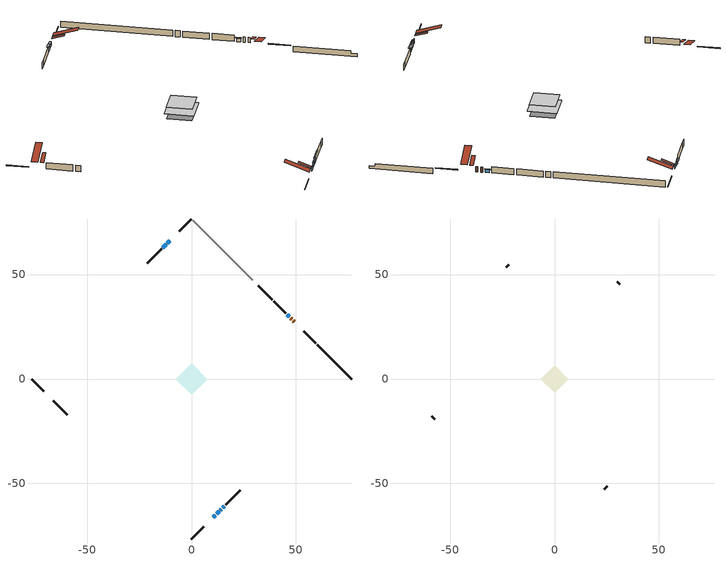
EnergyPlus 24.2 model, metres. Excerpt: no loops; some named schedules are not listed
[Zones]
conditioned space
 floor othersidecoefficients (Floor1 construction): -3.95,0 0,3.95 3.95,0 0,-3.95 z0.73
 floor adiabatic (AdiabaticFloorConstruction): -7.46,0 0,7.46 7.46,0 0,-7.46 z0.73
 floor foundation (Slab1 construction): -6.44,0 0,6.44 6.44,0 0,-6.44 z-1.45
 wall outside (RimJoist1 construction): 0,-76.59 5.81,-70.78 / -76.59,0 -70.78,-5.81 / 0,76.59 -5.81,70.78 / 59.59,16.99 53.78,22.81 z0.73:1.03
 wall outside (AdiabaticWallConstruction 1): 49.26,27.33 48.65,27.94 / 47.99,28.59 47.39,29.2 z0.73:2.76
 wall outside (AdiabaticWallConstruction): 46.73,29.85 45.73,30.86 z0.73:1.9; -10.34,66.25 -11.54,65.05 z0.73:1.95; -12.2,64.39 -13.67,62.92 z0.73:2.31; 10.34,-66.25 11.34,-65.24 z0.73:2.15; 12,-64.59 13.17,-63.42 z0.73:2.76; 13.82,-62.76 14.26,-62.33 z0.73:1.04; 14.91,-61.67 15.78,-60.81 z0.73:1.34
 wall outside (Wall2 construction): 16.43,-60.15 23.26,-53.33 / -66.25,-10.34 -59.42,-17.16 / -14.33,62.26 -21.15,55.43 / 38.77,37.82 31.94,44.65 z0.73:3.17
 wall foundation (FoundationWall1 construction): 60.25,16.34,-1.45 60.25,16.34,0.73 74.95,1.63,0.73 74.95,1.63,-0.34 76.59,0,-0.34 76.59,0,-1.45
 wall othersidecoefficients (Wall1 construction): 45.07,31.52 39.42,37.16 z0.73:3.17
 wall adiabatic (Wall4 construction): 29.3,47.29 0.66,75.93 z0.73:3.17
 window (WindowConstruction): 46.73,29.85 45.73,30.86 z0.73:1.9
 window (WindowConstruction 1): -10.34,66.25 -11.54,65.05 z0.73:1.95
 window (WindowConstruction 2): -12.2,64.39 -13.67,62.92 z0.73:2.31
 window (WindowConstruction 3): 10.34,-66.25 11.34,-65.24 z0.73:2.15
 window (WindowConstruction 4): 12,-64.59 13.17,-63.42 z0.73:2.76
 window (WindowConstruction 5): 13.83,-62.76 14.26,-62.33 z0.73:1.03
 window (WindowConstruction 6): 14.91,-61.67 15.78,-60.81 z0.73:1.34
 door (Door): 49.26,27.33 48.65,27.94 z0.73:2.76
 door (Door 1): 47.99,28.59 47.39,29.2 z0.73:2.76
 ceiling adiabatic (AdiabaticFloorConstruction): 0,-7.46 7.46,0 0,7.46 -7.46,0 z0.73
 roof outside (Roof2 construction): 9.68,-66.91,3.17 6.44,-63.66,4.7 5.58,-64.52,4.7 8.83,-67.76,3.17; -66.91,-9.68,3.17 -63.66,-6.44,4.7 -64.52,-5.58,4.7 -67.76,-8.83,3.17; -9.68,66.91,3.17 -6.44,63.66,4.7 -5.58,64.52,4.7 -8.83,67.76,3.17; 49.91,26.67,3.17 46.67,23.43,4.7 47.52,22.58,4.7 50.77,25.82,3.17
attic - vented
 floor to conditioned space (Floor2 construction Reversed): -6.63,0 0,6.63 6.63,0 0,-6.63 z3.17
 wall outside (Wall3 construction): 23.92,-52.67 25.25,-51.34 / -58.77,-17.82 -57.44,-19.15 / -21.81,54.78 -23.14,53.45 / 31.28,45.31 29.95,46.63 z0.73:3.17
 roof outside (Roof1 construction): 8.17,-68.42,3.17 1.71,-61.96,6.21 0.01,-63.66,6.21 6.47,-70.12,3.17; -68.42,-8.17,3.17 -61.96,-1.71,6.21 -63.66,-0.01,6.21 -70.12,-6.47,3.17; -8.17,68.42,3.17 -1.71,61.96,6.21 -0.01,63.66,6.21 -6.47,70.12,3.17; 51.42,25.16,3.17 44.97,18.71,6.21 46.67,17.01,6.21 53.13,23.46,3.17
shading: 45.52,31.07 46.94,29.64 47.14,29.83 45.71,31.26 z2.2; -11.68,64.9 -10.2,66.39 -10.73,66.93 -12.22,65.44 z2.15; -13.81,62.78 -12.05,64.53 -12.59,65.07 -14.35,63.31 z2.51; 11.56,-65.03 10.13,-66.46 10.32,-66.65 11.75,-65.22 z2.45; 13.38,-63.21 11.79,-64.8 11.98,-64.99 13.57,-63.4 z3.06; 14.47,-62.12 13.61,-62.97 13.81,-63.16 14.66,-62.31 z1.33; 17.59,-59 13.1,-63.48 13.3,-63.68 17.78,-59.19 z3.9
[Building]
Building 1: Terrain=Suburbs
[Site:Location]
Montreal Intl AP_QC: Latitude {deg}=45.47; Longitude {deg}=-73.74; Time Zone {hr}=-5; Elevation {m}=36; Keep Site Location Information=Yes
[Site:GroundTemperature:Shallow]
2.07863, -0.316383, -0.508184, 0.628371, 5.19101, 9.73239, 13.6695, 16.1636, 16.3755, 14.347, 10.5102, 6.10817
[Site:WaterMainsTemperature]
Calculation Method=Schedule; Temperature Schedule=mains temperature schedule
[Material] Roughness=Rough; Thermal Absorptance=0.9
Name | Thickness {m} | Conductivity {W/m-K} | Density {kg/m3} | Specific Heat {J/kg-K} | Solar Absorptance | Visible Absorptance
asphalt or fiberglass shingles | 0.00635 | 0.162714 | 1121.4 | 1465.45 | 0.4 | 0.4
ceiling loosefill ins | 0.169333 | 0.0480833 | 16.02 | 1046.75 | 0.7 | 0.7
ceiling stud and cavity | 0.1397 | 0.082902 | 65.682 | 1177.47 | 0.7 | 0.7
concrete 4.0 in. | 0.1016 | 1.803125 | 2242.8 | 837.4 | 0.7 | 0.7
concrete 8.0 in. | 0.2032 | 1.803125 | 2242.8 | 837.4 | 0.7 | 0.7
door material | 0.04445 | 0.188738 | 512.64 | 1214.23 | 0.7 | 0.7
door material 1 | 0.04445 | 0.053851 | 512.64 | 1214.23 | 0.7 | 0.7
exterior vertical ins | 0.041904 | 0.029427 | 32.04 | 1214.23 | 0.7 | 0.7
floor covering | 0.0127 | 0.0433444 | 54.468 | 1339.84 | 0.6 | 0.6
floor rigid ins | 0.051816 | 0.029427 | 32.04 | 1214.23 | 0.7 | 0.7
floor rigid ins 1; wall rigid ins 1 | 0.512978 | 0.029427 | 32.04 | 1214.23 | 0.7 | 0.7
floor stud and cavity | 0.1397 | 0.913008 | 92.3553 | 1139.71 | 0.7 | 0.7
floor stud and cavity 1 | 0.1397 | 1.75129 | 37.0049 | 1207.88 | 0.7 | 0.7
furniture material conditioned space 1 | 0.1524 | 0.115458 | 640.8 | 1214.23 | 0.6 | 0.6
gypsum board | 0.0127 | 0.160291 | 801 | 837.4 | 0.6 | 0.6
gypsum board 1 | 0.0127 | 0.160291 | 801 | 837.4 | 0.7 | 0.7
osb sheathing 0.5 in. | 0.0127 | 0.115458 | 512.64 | 1214.23 | 0.7 | 0.7
osb sheathing 0.5 in. 1 | 0.0127 | 0.115458 | 512.64 | 1214.23 | 0.4 | 0.4
osb sheathing 0.75 in. | 0.01905 | 0.115458 | 512.64 | 1214.23 | 0.7 | 0.7
osb sheathing 2.0 in. | 0.0508 | 0.115458 | 512.64 | 1214.23 | 0.7 | 0.7
rim joist stud and cavity | 0.0508 | 0.0358127 | 125.044 | 1163.47 | 0.6 | 0.6
roof rigid ins | 0.103632 | 0.029427 | 32.04 | 1214.23 | 0.7 | 0.7
roof stud and cavity | 0.2032 | 0.249361 | 78.34581 | 1123.46 | 0.7 | 0.7
wall rigid ins | 0.051816 | 0.029427 | 32.04 | 1214.23 | 0.4 | 0.4
wall stud and cavity | 0.1397 | 0.332603 | 139.0536 | 1170.24 | 0.7 | 0.7
wall stud and cavity 1 | 0.1397 | 0.101326 | 139.0536 | 1170.24 | 0.7 | 0.7
wall stud and cavity 2 | 0.0889 | 6.1454 | 50.32683 | 1063.81 | 0.6 | 0.6
wall stud and cavity 3 | 0.1397 | 0.090616 | 139.0536 | 1170.24 | 0.7 | 0.7
wall stud and cavity 4 | 0.0889 | 0.380278 | 52.3479 | 1209.89 | 0.7 | 0.7
wall stud and cavity 5 | 0.0889 | 0.391764 | 83.0341 | 1211.67 | 0.7 | 0.7
wood siding | 0.0254 | 0.102417 | 544.68 | 1172.36 | 0.4 | 0.4
wood siding 1 | 0.00254 | 0.102417 | 544.68 | 1172.36 | 0.4 | 0.4
wood siding 2; wood siding 3; wood siding 4 | 0.0254 | 0.102417 | 544.68 | 1172.36 | 0.7 | 0.7
[WindowMaterial:SimpleGlazingSystem]
Name | U-Factor {W/m2-K} | Solar Heat Gain Coefficient
WindowMaterial | 4.33629 | 0.67
WindowMaterial 1 | 2.92076 | 0.62
WindowMaterial 2 | 2.90032 | 0.65
WindowMaterial 3 | 2.91963 | 0.62
WindowMaterial 4 | 4.27667 | 0.68
WindowMaterial 5 | 6.92035 | 0.52
WindowMaterial 6 | 5.03752 | 0.63
[Construction]
AdiabaticFloorConstruction: floor stud and cavity 1, floor rigid ins 1, osb sheathing 0.75 in., floor covering
AdiabaticWallConstruction: wood siding 3, wall rigid ins 1, wall stud and cavity 4, gypsum board
AdiabaticWallConstruction 1: wood siding 4, wall rigid ins 1, wall stud and cavity 4, gypsum board
Door: door material
Door 1: door material 1
Floor1 construction: floor stud and cavity, floor rigid ins, osb sheathing 0.75 in., floor covering
Floor2 construction Reversed: gypsum board, ceiling stud and cavity, ceiling loosefill ins
FoundationWall1 construction: concrete 8.0 in., gypsum board 1
furniture construction conditioned space 1: furniture material conditioned space 1
PartitionWallConstruction: gypsum board, wall stud and cavity 5, gypsum board
RimJoist1 construction: wood siding 2, osb sheathing 2.0 in., rim joist stud and cavity
Roof1 construction: asphalt or fiberglass shingles
Roof2 construction: asphalt or fiberglass shingles, roof rigid ins, osb sheathing 0.75 in., roof stud and cavity, gypsum board
Slab1 construction: concrete 4.0 in.
Wall1 construction: wall rigid ins, osb sheathing 0.5 in., wall stud and cavity, gypsum board
Wall2 construction: wood siding, osb sheathing 0.5 in., wall stud and cavity 1, gypsum board
Wall3 construction: wood siding 1, wall stud and cavity 2
Wall4 construction: osb sheathing 0.5 in. 1, wall stud and cavity 3, gypsum board
WindowConstruction: WindowMaterial
WindowConstruction 1: WindowMaterial 1
WindowConstruction 2: WindowMaterial 2
WindowConstruction 3: WindowMaterial 3
WindowConstruction 4: WindowMaterial 4
WindowConstruction 5: WindowMaterial 5
WindowConstruction 6: WindowMaterial 6
[Zone] Multiplier=1; Part of Total Floor Area=Yes
Name | Volume {m3}
attic - vented | 43.3972
conditioned space | 522.9
[Space]
Name | Zone | Volume {m3}
attic - vented 1 | attic - vented | 43.3972
conditioned space 1 | conditioned space | 522.9
[ZoneInfiltration:EffectiveLeakageArea]
infil attic - vented 1: Zone or Space=attic - vented 1; Schedule=Always On Discrete; Effective Air Leakage Area {cm2}=3514; Stack Coefficient=0.000381171; Wind Coefficient=1.31911e-05
[ZoneMixing]
whole house fan mix: Zone or Space=attic - vented; Schedule=Always On Continuous; Design Flow Rate Calculation Method=Flow/Zone; Design Flow Rate {m3/s}=0; Source Zone or Space=conditioned space
[SurfaceProperty:OtherSideCoefficients]
other non-freezing space: Combined Convective/Radiative Film Coefficient {W/m2-K}=8.35; Constant Temperature Coefficient=1; External Dry-Bulb Temperature Coefficient=0; Ground Temperature Coefficient=0; Wind Speed Coefficient=0; Zone Air Temperature Coefficient=0; Constant Temperature Schedule=other non-freezing space; Previous Other Side Temperature Coefficient=0
[SurfaceProperty:ExposedFoundationPerimeter]
Slab1: Exposed Perimeter Calculation Method=TotalExposedPerimeter; Total Exposed Perimeter {m}=23.104
[InternalMass] Zone or ZoneList=conditioned space; Space or SpaceList=conditioned space 1
Name | Construction | Surface Area {m2}
furniture mass conditioned space 1 | furniture construction conditioned space 1 | 90.1961
partition wall mass | PartitionWallConstruction | 225.49
[Lights]
interior lighting: Zone or ZoneList or Space or SpaceList=conditioned space 1; Schedule=interior lighting schedule; Design Level Calculation Method=LightingLevel; Lighting Level {W}=343.2; Return Air Fraction=0; Fraction Radiant=0.6; Fraction Visible=0.2; Fraction Replaceable=1
[People]
occupants: Zone or ZoneList or Space or SpaceList=conditioned space 1; Number of People Schedule=occupants schedule; Number of People Calculation Method=People; Number of People=3; Fraction Radiant=0.314171; Sensible Heat Fraction=0.56303; Activity Level Schedule=occupants activity schedule; Carbon Dioxide Generation Rate {m3/s-W}=0; Enable ASHRAE 55 Comfort Warnings=No; Mean Radiant Temperature Calculation Type=EnclosureAveraged
[ElectricEquipment] Zone or ZoneList or Space or SpaceList=conditioned space 1; Design Level Calculation Method=EquipmentLevel
Name | Schedule | Design Level {W} | Fraction Latent | Fraction Radiant | Fraction Lost
clothes dryer | clothes dryer schedule | 140.772 | 0.015 | 0.081 | 0.85
clothes washer | clothes washer schedule | 32.1985 | 0.03 | 0.162 | 0.7
cooking range | cooking range schedule | 208.969 | 0.08 | 0.432 | 0.2
dishwasher | dishwasher schedule | 66.8632 | 0.3 | 0.18 | 0.4
fridge | fridge schedule | 72.9452 | 0 | 0.6 | 0
mech vent bath fan 0 | mech vent bath fan 0 schedule | 50.2 | 0 | 0 | 1
mech vent house fan | mech vent house fan schedule | 0 | 0 | 0 | 1
mech vent house fan cfis | mech vent house fan cfis schedule | 0 | 0 | 0 | 0
mech vent range fan 0 | mech vent range fan 0 schedule | 57 | 0 | 0 | 1
misc plug loads | misc plug loads schedule | 494.7 | 0.045 | 0.513 | 0.1
whole house fan | Always On Discrete | 0 | 0 | 0 | 1
[OtherEquipment] Zone or ZoneList or Space or SpaceList=conditioned space 1; Design Level Calculation Method=EquipmentLevel
Name | Fuel Type | Schedule | Design Level {W} | Fraction Latent | Fraction Radiant | Fraction Lost
clothes dryer 1 | Electricity | clothes dryer schedule | 0 | 0.015 | 0.081 | 0.85
cooking range 1 | Electricity | cooking range schedule | 0 | 0.08 | 0.432 | 0.2
general water use latent | None | general water use schedule | 59.3978 | 1 | 0 | 0
general water use sensible | None | general water use schedule | -58.539 | 0 | 0.6 | 0
mech vent house fan latent load | None | Always On Discrete | 0 | 1 | 0 | 0
mech vent house fan sensible load | None | Always On Discrete | 0 | 0 | 0 | 0
water heater energy adjustment1 | Electricity | Always On Discrete | 0.01 | 0 | 0 | 1
[ZoneInfiltration:DesignFlowRate] Zone or ZoneList or Space or SpaceList=conditioned space 1; Schedule=Always On Discrete; Design Flow Rate Calculation Method=Flow/Zone; Design Flow Rate {m3/s}=0
infil flow; natural vent flow; whole house fan flow
[Foundation:Kiva]
Foundation Kiva 1: Initial Indoor Air Temperature {C}=18; Wall Height Above Grade {m}=0.729996; Wall Depth Below Slab {m}=0.2032; Custom Block Material Name 1=exterior vertical ins; Custom Block Depth 1 {m}=2.17999; Custom Block X Position 1 {m}=0.2159; Custom Block Z Position 1 {m}=0
[Foundation:Kiva:Settings]
Soil Conductivity {W/m-K}=0.849921; Soil Density {kg/m3}=1842.3; Soil Specific Heat {J/kg-K}=418.7; Ground Solar Absorptivity=0.9; Ground Thermal Absorptivity=0.9; Ground Surface Roughness {m}=0.03; Far-Field Width {m}=40; Deep-Ground Boundary Condition=ZeroFlux; Deep-Ground Depth {m}=40; Minimum Cell Dimension {m}=0.2; Maximum Cell Growth Coefficient=3; Simulation Timestep=Timestep
[Exterior:Lights]
exterior lighting: Schedule=exterior lighting schedule; Design Level {W}=75.6
[Schedule:Constant]
Name | Hourly Value
Always On Continuous; mech vent house fan schedule; mech vent house fan cfis schedule; Always On Discrete | 1
other non-freezing space; fridge schedule | 0
occupants activity schedule | 117.228
[Schedule:Week:Daily]
interior lighting schedule Week Rule - Jan1-Jan27: interior lighting schedule day, interior lighting schedule day, interior lighting schedule day, interior lighting schedule day, interior lighting schedule day, interior lighting schedule day, interior lighting schedule day, interior lighting schedule default day, interior lighting schedule default day, interior lighting schedule default day, interior lighting schedule default day, interior lighting schedule default day
interior lighting schedule Week Rule - Jan28-Feb3: interior lighting schedule day, interior lighting schedule day, interior lighting schedule day, interior lighting schedule day, interior lighting schedule day 1, interior lighting schedule day 1, interior lighting schedule day 1, interior lighting schedule default day, interior lighting schedule default day, interior lighting schedule default day, interior lighting schedule default day, interior lighting schedule default day
interior lighting schedule Week Rule - Feb4-Feb24: interior lighting schedule day 1, interior lighting schedule day 1, interior lighting schedule day 1, interior lighting schedule day 1, interior lighting schedule day 1, interior lighting schedule day 1, interior lighting schedule day 1, interior lighting schedule default day, interior lighting schedule default day, interior lighting schedule default day, interior lighting schedule default day, interior lighting schedule default day
interior lighting schedule Week Rule - Feb25-Mar3: interior lighting schedule day 1, interior lighting schedule day 1, interior lighting schedule day 1, interior lighting schedule day 1, interior lighting schedule day 2, interior lighting schedule day 2, interior lighting schedule day 2, interior lighting schedule default day, interior lighting schedule default day, interior lighting schedule default day, interior lighting schedule default day, interior lighting schedule default day
interior lighting schedule Week Rule - Mar4-Mar31: interior lighting schedule day 2, interior lighting schedule day 2, interior lighting schedule day 2, interior lighting schedule day 2, interior lighting schedule day 2, interior lighting schedule day 2, interior lighting schedule day 2, interior lighting schedule default day, interior lighting schedule default day, interior lighting schedule default day, interior lighting schedule default day, interior lighting schedule default day
interior lighting schedule Week Rule - Apr1-Apr28: interior lighting schedule day 3, interior lighting schedule day 3, interior lighting schedule day 3, interior lighting schedule day 3, interior lighting schedule day 3, interior lighting schedule day 3, interior lighting schedule day 3, interior lighting schedule default day, interior lighting schedule default day, interior lighting schedule default day, interior lighting schedule default day, interior lighting schedule default day
interior lighting schedule Week Rule - Apr29-May5: interior lighting schedule day 3, interior lighting schedule day 3, interior lighting schedule day 4, interior lighting schedule day 4, interior lighting schedule day 4, interior lighting schedule day 4, interior lighting schedule day 4, interior lighting schedule default day, interior lighting schedule default day, interior lighting schedule default day, interior lighting schedule default day, interior lighting schedule default day
interior lighting schedule Week Rule - May6-May26: interior lighting schedule day 4, interior lighting schedule day 4, interior lighting schedule day 4, interior lighting schedule day 4, interior lighting schedule day 4, interior lighting schedule day 4, interior lighting schedule day 4, interior lighting schedule default day, interior lighting schedule default day, interior lighting schedule default day, interior lighting schedule default day, interior lighting schedule default day
interior lighting schedule Week Rule - May27-Jun2: interior lighting schedule day 4, interior lighting schedule day 4, interior lighting schedule day 4, interior lighting schedule day 4, interior lighting schedule day 4, interior lighting schedule day 5, interior lighting schedule day 5, interior lighting schedule default day, interior lighting schedule default day, interior lighting schedule default day, interior lighting schedule default day, interior lighting schedule default day
interior lighting schedule Week Rule - Jun3-Jun30: interior lighting schedule day 5, interior lighting schedule day 5, interior lighting schedule day 5, interior lighting schedule day 5, interior lighting schedule day 5, interior lighting schedule day 5, interior lighting schedule day 5, interior lighting schedule default day, interior lighting schedule default day, interior lighting schedule default day, interior lighting schedule default day, interior lighting schedule default day
interior lighting schedule Week Rule - Jul1-Jul28: interior lighting schedule day 6, interior lighting schedule day 6, interior lighting schedule day 6, interior lighting schedule day 6, interior lighting schedule day 6, interior lighting schedule day 6, interior lighting schedule day 6, interior lighting schedule default day, interior lighting schedule default day, interior lighting schedule default day, interior lighting schedule default day, interior lighting schedule default day
interior lighting schedule Week Rule - Jul29-Aug4: interior lighting schedule day 6, interior lighting schedule day 6, interior lighting schedule day 6, interior lighting schedule day 7, interior lighting schedule day 7, interior lighting schedule day 7, interior lighting schedule day 7, interior lighting schedule default day, interior lighting schedule default day, interior lighting schedule default day, interior lighting schedule default day, interior lighting schedule default day
interior lighting schedule Week Rule - Aug5-Aug25: interior lighting schedule day 7, interior lighting schedule day 7, interior lighting schedule day 7, interior lighting schedule day 7, interior lighting schedule day 7, interior lighting schedule day 7, interior lighting schedule day 7, interior lighting schedule default day, interior lighting schedule default day, interior lighting schedule default day, interior lighting schedule default day, interior lighting schedule default day
interior lighting schedule Week Rule - Aug26-Sep1: interior lighting schedule day 7, interior lighting schedule day 7, interior lighting schedule day 7, interior lighting schedule day 7, interior lighting schedule day 7, interior lighting schedule day 7, interior lighting schedule day 8, interior lighting schedule default day, interior lighting schedule default day, interior lighting schedule default day, interior lighting schedule default day, interior lighting schedule default day
interior lighting schedule Week Rule - Sep2-Sep29: interior lighting schedule day 8, interior lighting schedule day 8, interior lighting schedule day 8, interior lighting schedule day 8, interior lighting schedule day 8, interior lighting schedule day 8, interior lighting schedule day 8, interior lighting schedule default day, interior lighting schedule default day, interior lighting schedule default day, interior lighting schedule default day, interior lighting schedule default day
interior lighting schedule Week Rule - Sep30-Oct6: interior lighting schedule day 8, interior lighting schedule day 9, interior lighting schedule day 9, interior lighting schedule day 9, interior lighting schedule day 9, interior lighting schedule day 9, interior lighting schedule day 9, interior lighting schedule default day, interior lighting schedule default day, interior lighting schedule default day, interior lighting schedule default day, interior lighting schedule default day
interior lighting schedule Week Rule - Oct7-Oct27: interior lighting schedule day 9, interior lighting schedule day 9, interior lighting schedule day 9, interior lighting schedule day 9, interior lighting schedule day 9, interior lighting schedule day 9, interior lighting schedule day 9, interior lighting schedule default day, interior lighting schedule default day, interior lighting schedule default day, interior lighting schedule default day, interior lighting schedule default day
interior lighting schedule Week Rule - Oct28-Nov3: interior lighting schedule day 9, interior lighting schedule day 9, interior lighting schedule day 9, interior lighting schedule day 9, interior lighting schedule day 10, interior lighting schedule day 10, interior lighting schedule day 10, interior lighting schedule default day, interior lighting schedule default day, interior lighting schedule default day, interior lighting schedule default day, interior lighting schedule default day
interior lighting schedule Week Rule - Nov4-Nov24: interior lighting schedule day 10, interior lighting schedule day 10, interior lighting schedule day 10, interior lighting schedule day 10, interior lighting schedule day 10, interior lighting schedule day 10, interior lighting schedule day 10, interior lighting schedule default day, interior lighting schedule default day, interior lighting schedule default day, interior lighting schedule default day, interior lighting schedule default day
interior lighting schedule Week Rule - Nov25-Dec1: interior lighting schedule day 10, interior lighting schedule day 10, interior lighting schedule day 10, interior lighting schedule day 10, interior lighting schedule day 10, interior lighting schedule day 10, interior lighting schedule day 11, interior lighting schedule default day, interior lighting schedule default day, interior lighting schedule default day, interior lighting schedule default day, interior lighting schedule default day
interior lighting schedule Week Rule - Dec2-Dec31: interior lighting schedule day 11, interior lighting schedule day 11, interior lighting schedule day 11, interior lighting schedule day 11, interior lighting schedule day 11, interior lighting schedule day 11, interior lighting schedule day 11, interior lighting schedule default day, interior lighting schedule default day, interior lighting schedule default day, interior lighting schedule default day, interior lighting schedule default day
occupants schedule Week Rule - Jan1-Dec31: occupants schedule day, occupants schedule day, occupants schedule day, occupants schedule day, occupants schedule day, occupants schedule day, occupants schedule day, occupants schedule default day, occupants schedule default day, occupants schedule default day, occupants schedule default day, occupants schedule default day
clothes dryer schedule Week Rule - Jan1-Dec31: clothes dryer schedule day, clothes dryer schedule day, clothes dryer schedule day, clothes dryer schedule day, clothes dryer schedule day, clothes dryer schedule day, clothes dryer schedule day, clothes dryer schedule default day, clothes dryer schedule default day, clothes dryer schedule default day, clothes dryer schedule default day, clothes dryer schedule default day
clothes washer schedule Week Rule - Jan1-Dec31: clothes washer schedule day, clothes washer schedule day, clothes washer schedule day, clothes washer schedule day, clothes washer schedule day, clothes washer schedule day, clothes washer schedule day, clothes washer schedule default day, clothes washer schedule default day, clothes washer schedule default day, clothes washer schedule default day, clothes washer schedule default day
cooking range schedule Week Rule - Jan1-Dec31: cooking range schedule day, cooking range schedule day, cooking range schedule day, cooking range schedule day, cooking range schedule day, cooking range schedule day, cooking range schedule day, cooking range schedule default day, cooking range schedule default day, cooking range schedule default day, cooking range schedule default day, cooking range schedule default day
dishwasher schedule Week Rule - Jan1-Dec31: dishwasher schedule day, dishwasher schedule day, dishwasher schedule day, dishwasher schedule day, dishwasher schedule day, dishwasher schedule day, dishwasher schedule day, dishwasher schedule default day, dishwasher schedule default day, dishwasher schedule default day, dishwasher schedule default day, dishwasher schedule default day
mech vent bath fan 0 schedule Week Rule - Jan1-Dec31: mech vent bath fan 0 schedule day, mech vent bath fan 0 schedule day, mech vent bath fan 0 schedule day, mech vent bath fan 0 schedule day, mech vent bath fan 0 schedule day, mech vent bath fan 0 schedule day, mech vent bath fan 0 schedule day, mech vent bath fan 0 schedule default day, mech vent bath fan 0 schedule default day, mech vent bath fan 0 schedule default day, mech vent bath fan 0 schedule default day, mech vent bath fan 0 schedule default day
mech vent range fan 0 schedule Week Rule - Jan1-Dec31: mech vent range fan 0 schedule day, mech vent range fan 0 schedule day, mech vent range fan 0 schedule day, mech vent range fan 0 schedule day, mech vent range fan 0 schedule day, mech vent range fan 0 schedule day, mech vent range fan 0 schedule day, mech vent range fan 0 schedule default day, mech vent range fan 0 schedule default day, mech vent range fan 0 schedule default day, mech vent range fan 0 schedule default day, mech vent range fan 0 schedule default day
misc plug loads schedule Week Rule - Jan1-Dec31: misc plug loads schedule day, misc plug loads schedule day, misc plug loads schedule day, misc plug loads schedule day, misc plug loads schedule day, misc plug loads schedule day, misc plug loads schedule day, misc plug loads schedule default day, misc plug loads schedule default day, misc plug loads schedule default day, misc plug loads schedule default day, misc plug loads schedule default day
general water use schedule Week Rule - Jan1-Dec31: general water use schedule day, general water use schedule day, general water use schedule day, general water use schedule day, general water use schedule day, general water use schedule day, general water use schedule day, general water use schedule default day, general water use schedule default day, general water use schedule default day, general water use schedule default day, general water use schedule default day
exterior lighting schedule Week Rule - Jan1-Jan27: exterior lighting schedule day, exterior lighting schedule day, exterior lighting schedule day, exterior lighting schedule day, exterior lighting schedule day, exterior lighting schedule day, exterior lighting schedule day, exterior lighting schedule default day, exterior lighting schedule default day, exterior lighting schedule default day, exterior lighting schedule default day, exterior lighting schedule default day
exterior lighting schedule Week Rule - Jan28-Feb3: exterior lighting schedule day, exterior lighting schedule day, exterior lighting schedule day, exterior lighting schedule day, exterior lighting schedule day 1, exterior lighting schedule day 1, exterior lighting schedule day 1, exterior lighting schedule default day, exterior lighting schedule default day, exterior lighting schedule default day, exterior lighting schedule default day, exterior lighting schedule default day
exterior lighting schedule Week Rule - Feb4-Feb24: exterior lighting schedule day 1, exterior lighting schedule day 1, exterior lighting schedule day 1, exterior lighting schedule day 1, exterior lighting schedule day 1, exterior lighting schedule day 1, exterior lighting schedule day 1, exterior lighting schedule default day, exterior lighting schedule default day, exterior lighting schedule default day, exterior lighting schedule default day, exterior lighting schedule default day
exterior lighting schedule Week Rule - Feb25-Mar3: exterior lighting schedule day 1, exterior lighting schedule day 1, exterior lighting schedule day 1, exterior lighting schedule day 1, exterior lighting schedule day 2, exterior lighting schedule day 2, exterior lighting schedule day 2, exterior lighting schedule default day, exterior lighting schedule default day, exterior lighting schedule default day, exterior lighting schedule default day, exterior lighting schedule default day
exterior lighting schedule Week Rule - Mar4-Mar31: exterior lighting schedule day 2, exterior lighting schedule day 2, exterior lighting schedule day 2, exterior lighting schedule day 2, exterior lighting schedule day 2, exterior lighting schedule day 2, exterior lighting schedule day 2, exterior lighting schedule default day, exterior lighting schedule default day, exterior lighting schedule default day, exterior lighting schedule default day, exterior lighting schedule default day
exterior lighting schedule Week Rule - Apr1-Apr28: exterior lighting schedule day 3, exterior lighting schedule day 3, exterior lighting schedule day 3, exterior lighting schedule day 3, exterior lighting schedule day 3, exterior lighting schedule day 3, exterior lighting schedule day 3, exterior lighting schedule default day, exterior lighting schedule default day, exterior lighting schedule default day, exterior lighting schedule default day, exterior lighting schedule default day
exterior lighting schedule Week Rule - Apr29-May5: exterior lighting schedule day 3, exterior lighting schedule day 3, exterior lighting schedule day 4, exterior lighting schedule day 4, exterior lighting schedule day 4, exterior lighting schedule day 4, exterior lighting schedule day 4, exterior lighting schedule default day, exterior lighting schedule default day, exterior lighting schedule default day, exterior lighting schedule default day, exterior lighting schedule default day
exterior lighting schedule Week Rule - May6-May26: exterior lighting schedule day 4, exterior lighting schedule day 4, exterior lighting schedule day 4, exterior lighting schedule day 4, exterior lighting schedule day 4, exterior lighting schedule day 4, exterior lighting schedule day 4, exterior lighting schedule default day, exterior lighting schedule default day, exterior lighting schedule default day, exterior lighting schedule default day, exterior lighting schedule default day
exterior lighting schedule Week Rule - May27-Jun2: exterior lighting schedule day 4, exterior lighting schedule day 4, exterior lighting schedule day 4, exterior lighting schedule day 4, exterior lighting schedule day 4, exterior lighting schedule day 5, exterior lighting schedule day 5, exterior lighting schedule default day, exterior lighting schedule default day, exterior lighting schedule default day, exterior lighting schedule default day, exterior lighting schedule default day
exterior lighting schedule Week Rule - Jun3-Jun30: exterior lighting schedule day 5, exterior lighting schedule day 5, exterior lighting schedule day 5, exterior lighting schedule day 5, exterior lighting schedule day 5, exterior lighting schedule day 5, exterior lighting schedule day 5, exterior lighting schedule default day, exterior lighting schedule default day, exterior lighting schedule default day, exterior lighting schedule default day, exterior lighting schedule default day
exterior lighting schedule Week Rule - Jul1-Jul28: exterior lighting schedule day 6, exterior lighting schedule day 6, exterior lighting schedule day 6, exterior lighting schedule day 6, exterior lighting schedule day 6, exterior lighting schedule day 6, exterior lighting schedule day 6, exterior lighting schedule default day, exterior lighting schedule default day, exterior lighting schedule default day, exterior lighting schedule default day, exterior lighting schedule default day
exterior lighting schedule Week Rule - Jul29-Aug4: exterior lighting schedule day 6, exterior lighting schedule day 6, exterior lighting schedule day 6, exterior lighting schedule day 7, exterior lighting schedule day 7, exterior lighting schedule day 7, exterior lighting schedule day 7, exterior lighting schedule default day, exterior lighting schedule default day, exterior lighting schedule default day, exterior lighting schedule default day, exterior lighting schedule default day
exterior lighting schedule Week Rule - Aug5-Aug25: exterior lighting schedule day 7, exterior lighting schedule day 7, exterior lighting schedule day 7, exterior lighting schedule day 7, exterior lighting schedule day 7, exterior lighting schedule day 7, exterior lighting schedule day 7, exterior lighting schedule default day, exterior lighting schedule default day, exterior lighting schedule default day, exterior lighting schedule default day, exterior lighting schedule default day
exterior lighting schedule Week Rule - Aug26-Sep1: exterior lighting schedule day 7, exterior lighting schedule day 7, exterior lighting schedule day 7, exterior lighting schedule day 7, exterior lighting schedule day 7, exterior lighting schedule day 7, exterior lighting schedule day 8, exterior lighting schedule default day, exterior lighting schedule default day, exterior lighting schedule default day, exterior lighting schedule default day, exterior lighting schedule default day
exterior lighting schedule Week Rule - Sep2-Sep29: exterior lighting schedule day 8, exterior lighting schedule day 8, exterior lighting schedule day 8, exterior lighting schedule day 8, exterior lighting schedule day 8, exterior lighting schedule day 8, exterior lighting schedule day 8, exterior lighting schedule default day, exterior lighting schedule default day, exterior lighting schedule default day, exterior lighting schedule default day, exterior lighting schedule default day
exterior lighting schedule Week Rule - Sep30-Oct6: exterior lighting schedule day 8, exterior lighting schedule day 9, exterior lighting schedule day 9, exterior lighting schedule day 9, exterior lighting schedule day 9, exterior lighting schedule day 9, exterior lighting schedule day 9, exterior lighting schedule default day, exterior lighting schedule default day, exterior lighting schedule default day, exterior lighting schedule default day, exterior lighting schedule default day
exterior lighting schedule Week Rule - Oct7-Oct27: exterior lighting schedule day 9, exterior lighting schedule day 9, exterior lighting schedule day 9, exterior lighting schedule day 9, exterior lighting schedule day 9, exterior lighting schedule day 9, exterior lighting schedule day 9, exterior lighting schedule default day, exterior lighting schedule default day, exterior lighting schedule default day, exterior lighting schedule default day, exterior lighting schedule default day
[Schedule:Year]
interior lighting schedule: interior lighting schedule Week Rule - Jan1-Jan27, 1, 1, 1, 27, interior lighting schedule Week Rule - Jan28-Feb3, 1, 28, 2, 3, interior lighting schedule Week Rule - Feb4-Feb24, 2, 4, 2, 24, interior lighting schedule Week Rule - Feb25-Mar3, 2, 25, 3, 3, interior lighting schedule Week Rule - Mar4-Mar31, 3, 4, 3, 31, interior lighting schedule Week Rule - Apr1-Apr28, 4, 1, 4, 28, interior lighting schedule Week Rule - Apr29-May5, 4, 29, 5, 5, interior lighting schedule Week Rule - May6-May26, 5, 6, 5, 26, interior lighting schedule Week Rule - May27-Jun2, 5, 27, 6, 2, interior lighting schedule Week Rule - Jun3-Jun30, 6, 3, 6, 30, interior lighting schedule Week Rule - Jul1-Jul28, 7, 1, 7, 28, interior lighting schedule Week Rule - Jul29-Aug4, 7, 29, 8, 4, interior lighting schedule Week Rule - Aug5-Aug25, 8, 5, 8, 25, interior lighting schedule Week Rule - Aug26-Sep1, 8, 26, 9, 1, interior lighting schedule Week Rule - Sep2-Sep29, 9, 2, 9, 29, interior lighting schedule Week Rule - Sep30-Oct6, 9, 30, 10, 6, interior lighting schedule Week Rule - Oct7-Oct27, 10, 7, 10, 27, interior lighting schedule Week Rule - Oct28-Nov3, 10, 28, 11, 3, interior lighting schedule Week Rule - Nov4-Nov24, 11, 4, 11, 24, interior lighting schedule Week Rule - Nov25-Dec1, 11, 25, 12, 1, interior lighting schedule Week Rule - Dec2-Dec31, 12, 2, 12, 31
occupants schedule: occupants schedule Week Rule - Jan1-Dec31, 1, 1, 12, 31
clothes dryer schedule: clothes dryer schedule Week Rule - Jan1-Dec31, 1, 1, 12, 31
clothes washer schedule: clothes washer schedule Week Rule - Jan1-Dec31, 1, 1, 12, 31
cooking range schedule: cooking range schedule Week Rule - Jan1-Dec31, 1, 1, 12, 31
dishwasher schedule: dishwasher schedule Week Rule - Jan1-Dec31, 1, 1, 12, 31
mech vent bath fan 0 schedule: mech vent bath fan 0 schedule Week Rule - Jan1-Dec31, 1, 1, 12, 31
mech vent range fan 0 schedule: mech vent range fan 0 schedule Week Rule - Jan1-Dec31, 1, 1, 12, 31
misc plug loads schedule: misc plug loads schedule Week Rule - Jan1-Dec31, 1, 1, 12, 31
general water use schedule: general water use schedule Week Rule - Jan1-Dec31, 1, 1, 12, 31
exterior lighting schedule: exterior lighting schedule Week Rule - Jan1-Jan27, 1, 1, 1, 27, exterior lighting schedule Week Rule - Jan28-Feb3, 1, 28, 2, 3, exterior lighting schedule Week Rule - Feb4-Feb24, 2, 4, 2, 24, exterior lighting schedule Week Rule - Feb25-Mar3, 2, 25, 3, 3, exterior lighting schedule Week Rule - Mar4-Mar31, 3, 4, 3, 31, exterior lighting schedule Week Rule - Apr1-Apr28, 4, 1, 4, 28, exterior lighting schedule Week Rule - Apr29-May5, 4, 29, 5, 5, exterior lighting schedule Week Rule - May6-May26, 5, 6, 5, 26, exterior lighting schedule Week Rule - May27-Jun2, 5, 27, 6, 2, exterior lighting schedule Week Rule - Jun3-Jun30, 6, 3, 6, 30, exterior lighting schedule Week Rule - Jul1-Jul28, 7, 1, 7, 28, exterior lighting schedule Week Rule - Jul29-Aug4, 7, 29, 8, 4, exterior lighting schedule Week Rule - Aug5-Aug25, 8, 5, 8, 25, exterior lighting schedule Week Rule - Aug26-Sep1, 8, 26, 9, 1, exterior lighting schedule Week Rule - Sep2-Sep29, 9, 2, 9, 29, exterior lighting schedule Week Rule - Sep30-Oct6, 9, 30, 10, 6, exterior lighting schedule Week Rule - Oct7-Oct27, 10, 7, 10, 27, exterior lighting schedule Week Rule - Oct28-Nov3, 10, 28, 11, 3, exterior lighting schedule Week Rule - Nov4-Nov24, 11, 4, 11, 24, exterior lighting schedule Week Rule - Nov25-Dec1, 11, 25, 12, 1, exterior lighting schedule Week Rule - Dec2-Dec31, 12, 2, 12, 31
[Schedule:Compact]
mains temperature schedule: Through: 01/01, For: AllDays, Until: 24:00, 6.56833, Through: 01/02, For: AllDays, Until: 24:00, 6.48722, Through: 01/03, For: AllDays, Until: 24:00, 6.40722, Through: 01/04, For: AllDays, Until: 24:00, 6.32889, Through: 01/05, For: AllDays, Until: 24:00, 6.25167, Through: 01/06, For: AllDays, Until: 24:00, 6.17611, Through: 01/07, For: AllDays, Until: 24:00, 6.10222, Through: 01/08, For: AllDays, Until: 24:00, 6.02944, Through: 01/09, For: AllDays, Until: 24:00, 5.95833, Through: 01/10, For: AllDays, Until: 24:00, 5.88889, Through: 01/11, For: AllDays, Until: 24:00, 5.82056, Through: 01/12, For: AllDays, Until: 24:00, 5.75444, Through: 01/13, For: AllDays, Until: 24:00, 5.68944, Through: 01/14, For: AllDays, Until: 24:00, 5.62611, Through: 01/15, For: AllDays, Until: 24:00, 5.56444, Through: 01/16, For: AllDays, Until: 24:00, 5.50444, Through: 01/17, For: AllDays, Until: 24:00, 5.44611, Through: 01/18, For: AllDays, Until: 24:00, 5.38944, Through: 01/19, For: AllDays, Until: 24:00, 5.33389, Through: 01/20, For: AllDays, Until: 24:00, 5.28111, Through: 01/21, For: AllDays, Until: 24:00, 5.22944, Through: 01/22, For: AllDays, Until: 24:00, 5.17944, Through: 01/23, For: AllDays, Until: 24:00, 5.13111, Through: 01/24, For: AllDays, Until: 24:00, 5.085, Through: 01/25, For: AllDays, Until: 24:00, 5.04056, Through: 01/26, For: AllDays, Until: 24:00, 4.99778, Through: 01/27, For: AllDays, Until: 24:00, 4.95667, Through: 01/28, For: AllDays, Until: 24:00, 4.91778, Through: 01/29, For: AllDays, Until: 24:00, 4.88056, Through: 01/30, For: AllDays, Until: 24:00, 4.845, Through: 01/31, For: AllDays, Until: 24:00, 4.81167, Through: 02/01, For: AllDays, Until: 24:00, 4.77944, Through: 02/02, For: AllDays, Until: 24:00, 4.75, Through: 02/03, For: AllDays, Until: 24:00, 4.72167, Through: 02/04, For: AllDays, Until: 24:00, 4.69611, Through: 02/05, For: AllDays, Until: 24:00, 4.67167, Through: 02/06, For: AllDays, Until: 24:00, 4.64944, Through: 02/07, For: AllDays, Until: 24:00, 4.62889, Through: 02/08, For: AllDays, Until: 24:00, 4.61056, Through: 02/09, For: AllDays, Until: 24:00, 4.59389, Through: 02/10, For: AllDays, Until: 24:00, 4.57944, Through: 02/11, For: AllDays, Until: 24:00, 4.56667, Through: 02/12, For: AllDays, Until: 24:00, 4.55611, Through: 02/13, For: AllDays, Until: 24:00, 4.54722, Through: 02/14, For: AllDays, Until: 24:00, 4.54056, Through: 02/15, For: AllDays, Until: 24:00, 4.53556, Through: 02/16, For: AllDays, Until: 24:00, 4.53278, Through: 02/17, For: AllDays, Until: 24:00, 4.53167, Through: 02/18, For: AllDays, Until: 24:00, 4.53278, Through: 02/19, For: AllDays, Until: 24:00, 4.53556, Through: 02/20, For: AllDays, Until: 24:00, 4.54056, Through: 02/21, For: AllDays, Until: 24:00, 4.54722, Through: 02/22, For: AllDays, Until: 24:00, 4.55611, Through: 02/23, For: AllDays, Until: 24:00, 4.56667, Through: 02/24, For: AllDays, Until: 24:00, 4.57944, Through: 02/25, For: AllDays, Until: 24:00, 4.59389, Through: 02/26, For: AllDays, Until: 24:00, 4.61056, Through: 02/27, For: AllDays, Until: 24:00, 4.62889, Through: 02/28, For: AllDays, Until: 24:00, 4.64889, Through: 03/01, For: AllDays, Until: 24:00, 4.67111, Through: 03/02, For: AllDays, Until: 24:00, 4.69556, Through: 03/03, For: AllDays, Until: 24:00, 4.72167, Through: 03/04, For: AllDays, Until: 24:00, 4.74944, Through: 03/05, For: AllDays, Until: 24:00, 4.77944, Through: 03/06, For: AllDays, Until: 24:00, 4.81111, Through: 03/07, For: AllDays, Until: 24:00, 4.84444, Through: 03/08, For: AllDays, Until: 24:00, 4.88, Through: 03/09, For: AllDays, Until: 24:00, 4.91722, Through: 03/10, For: AllDays, Until: 24:00, 4.95611, Through: 03/11, For: AllDays, Until: 24:00, 4.99722, Through: 03/12, For: AllDays, Until: 24:00, 5.04, Through: 03/13, For: AllDays, Until: 24:00, 5.08444, Through: 03/14, For: AllDays, Until: 24:00, 5.13056, Through: 03/15, For: AllDays, Until: 24:00, 5.17889, Through: 03/16, For: AllDays, Until: 24:00, 5.22833, Through: 03/17, For: AllDays, Until: 24:00, 5.28, Through: 03/18, For: AllDays, Until: 24:00, 5.33333, Through: 03/19, For: AllDays, Until: 24:00, 5.38833, Through: 03/20, For: AllDays, Until: 24:00, 5.445, Through: 03/21, For: AllDays, Until: 24:00, 5.50333, Through: 03/22, For: AllDays, Until: 24:00, 5.56333, Through: 03/23, For: AllDays, Until: 24:00, 5.625, Through: 03/24, For: AllDays, Until: 24:00, 5.68833, Through: 03/25, For: AllDays, Until: 24:00, 5.75333, Through: 03/26, For: AllDays, Until: 24:00, 5.81944, Through: 03/27, For: AllDays, Until: 24:00, 5.88778, Through: 03/28, For: AllDays, Until: 24:00, 5.95722, Through: 03/29, For: AllDays, Until: 24:00, 6.02833, Through: 03/30, For: AllDays, Until: 24:00, 6.10111, Through: 03/31, For: AllDays, Until: 24:00, 6.175, Through: 04/01, For: AllDays, Until: 24:00, 6.25056, Through: 04/02, For: AllDays, Until: 24:00, 6.32778, Through: 04/03, For: AllDays, Until: 24:00, 6.40611, Through: 04/04, For: AllDays, Until: 24:00, 6.48556, Through: 04/05, For: AllDays, Until: 24:00, 6.56722, Through: 04/06, For: AllDays, Until: 24:00, 6.64944, Through: 04/07, For: AllDays, Until: 24:00, 6.73333, Through: 04/08, For: AllDays, Until: 24:00, 6.81833, Through: 04/09, For: AllDays, Until: 24:00, 6.905, Through: 04/10, For: AllDays, Until: 24:00, 6.99278, Through: 04/11, For: AllDays, Until: 24:00, 7.08111, Through: 04/12, For: AllDays, Until: 24:00, 7.17167, Through: 04/13, For: AllDays, Until: 24:00, 7.26278, Through: 04/14, For: AllDays, Until: 24:00, 7.355, Through: 04/15, For: AllDays, Until: 24:00, 7.44833, Through: 04/16, For: AllDays, Until: 24:00, 7.54278, Through: 04/17, For: AllDays, Until: 24:00, 7.63889, Through: 04/18, For: AllDays, Until: 24:00, 7.735, Through: 04/19, For: AllDays, Until: 24:00, 7.83278, Through: 04/20, For: AllDays, Until: 24:00, 7.93167, Through: 04/21, For: AllDays, Until: 24:00, 8.03111, Through: 04/22, For: AllDays, Until: 24:00, 8.13167, Through: 04/23, For: AllDays, Until: 24:00, 8.23278, Through: 04/24, For: AllDays, Until: 24:00, 8.335, Through: 04/25, For: AllDays, Until: 24:00, 8.43778, Through: 04/26, For: AllDays, Until: 24:00, 8.54167, Through: 04/27, For: AllDays, Until: 24:00, 8.64611, Through: 04/28, For: AllDays, Until: 24:00, 8.75167, Through: 04/29, For: AllDays, Until: 24:00, 8.85778, Through: 04/30, For: AllDays, Until: 24:00, 8.96444, Through: 05/01, For: AllDays, Until: 24:00, 9.07167, Through: 05/02, For: AllDays, Until: 24:00, 9.17944, Through: 05/03, For: AllDays, Until: 24:00, 9.28778, Through: 05/04, For: AllDays, Until: 24:00, 9.39667, Through: 05/05, For: AllDays, Until: 24:00, 9.50667, Through: 05/06, For: AllDays, Until: 24:00, 9.61667, Through: 05/07, For: AllDays, Until: 24:00, 9.72667, Through: 05/08, For: AllDays, Until: 24:00, 9.83778, Through: 05/09, For: AllDays, Until: 24:00, 9.94889, Through: 05/10, For: AllDays, Until: 24:00, 10.0606, Through: 05/11, For: AllDays, Until: 24:00, 10.1722, Through: 05/12, For: AllDays, Until: 24:00, 10.2844, Through: 05/13, For: AllDays, Until: 24:00, 10.3967, Through: 05/14, For: AllDays, Until: 24:00, 10.5094, Through: 05/15, For: AllDays, Until: 24:00, 10.6222, Through: 05/16, For: AllDays, Until: 24:00, 10.735, Through: 05/17, For: AllDays, Until: 24:00, 10.8478, Through: 05/18, For: AllDays, Until: 24:00, 10.9611, Through: 05/19, For: AllDays, Until: 24:00, 11.0744, Through: 05/20, For: AllDays, Until: 24:00, 11.1872, Through: 05/21, For: AllDays, Until: 24:00, 11.3006, Through: 05/22, For: AllDays, Until: 24:00, 11.4133, Through: 05/23, For: AllDays, Until: 24:00, 11.5267, Through: 05/24, For: AllDays, Until: 24:00, 11.6394, Through: 05/25, For: AllDays, Until: 24:00, 11.7522, Through: 05/26, For: AllDays, Until: 24:00, 11.8644, Through: 05/27, For: AllDays, Until: 24:00, 11.9767, Through: 05/28, For: AllDays, Until: 24:00, 12.0889, Through: 05/29, For: AllDays, Until: 24:00, 12.2006, Through: 05/30, For: AllDays, Until: 24:00, 12.3122, Through: 05/31, For: AllDays, Until: 24:00, 12.4228, Through: 06/01, For: AllDays, Until: 24:00, 12.5339, Through: 06/02, For: AllDays, Until: 24:00, 12.6439, Through: 06/03, For: AllDays, Until: 24:00, 12.7539, Through: 06/04, For: AllDays, Until: 24:00, 12.8628, Through: 06/05, For: AllDays, Until: 24:00, 12.9717, Through: 06/06, For: AllDays, Until: 24:00, 13.08, Through: 06/07, For: AllDays, Until: 24:00, 13.1878, Through: 06/08, For: AllDays, Until: 24:00, 13.2944, Through: 06/09, For: AllDays, Until: 24:00, 13.4011, Through: 06/10, For: AllDays, Until: 24:00, 13.5067, Through: 06/11, For: AllDays, Until: 24:00, 13.6117, Through: 06/12, For: AllDays, Until: 24:00, 13.7156, Through: 06/13, For: AllDays, Until: 24:00, 13.8194, Through: 06/14, For: AllDays, Until: 24:00, 13.9222, Through: 06/15, For: AllDays, Until: 24:00, 14.0239, Through: 06/16, For: AllDays, Until: 24:00, 14.125, Through: 06/17, For: AllDays, Until: 24:00, 14.225, Through: 06/18, For: AllDays, Until: 24:00, 14.3239, Through: 06/19, For: AllDays, Until: 24:00, 14.4222, Through: 06/20, For: AllDays, Until: 24:00, 14.5194, Through: 06/21, For: AllDays, Until: 24:00, 14.6156, Through: 06/22, For: AllDays, Until: 24:00, 14.7106, Through: 06/23, For: AllDays, Until: 24:00, 14.805, Through: 06/24, For: AllDays, Until: 24:00, 14.8978, Through: 06/25, For: AllDays, Until: 24:00, 14.9894, Through: 06/26, For: AllDays, Until: 24:00, 15.0806, Through: 06/27, For: AllDays, Until: 24:00, 15.17, Through: 06/28, For: AllDays, Until: 24:00, 15.2583, Through: 06/29, For: AllDays, Until: 24:00, 15.3456, Through: 06/30, For: AllDays, Until: 24:00, 15.4311, Through: 07/01, For: AllDays, Until: 24:00, 15.5161, Through: 07/02, For: AllDays, Until: 24:00, 15.5989, Through: 07/03, For: AllDays, Until: 24:00, 15.6811, Through: 07/04, For: AllDays, Until: 24:00, 15.7617, Through: 07/05, For: AllDays, Until: 24:00, 15.8411, Through: 07/06, For: AllDays, Until: 24:00, 15.9189, Through: 07/07, For: AllDays, Until: 24:00, 15.995, Through: 07/08, For: AllDays, Until: 24:00, 16.07, Through: 07/09, For: AllDays, Until: 24:00, 16.1433, Through: 07/10, For: AllDays, Until: 24:00, 16.2156, Through: 07/11, For: AllDays, Until: 24:00, 16.2861, Through: 07/12, For: AllDays, Until: 24:00, 16.355, Through: 07/13, For: AllDays, Until: 24:00, 16.4222, Through: 07/14, For: AllDays, Until: 24:00, 16.4878, Through: 07/15, For: AllDays, Until: 24:00, 16.5522, Through: 07/16, For: AllDays, Until: 24:00, 16.615, Through: 07/17, For: AllDays, Until: 24:00, 16.6756, Through: 07/18, For: AllDays, Until: 24:00, 16.735, Through: 07/19, For: AllDays, Until: 24:00, 16.7928, Through: 07/20, For: AllDays, Until: 24:00, 16.8489, Through: 07/21, For: AllDays, Until: 24:00, 16.9028, Through: 07/22, For: AllDays, Until: 24:00, 16.9556, Through: 07/23, For: AllDays, Until: 24:00, 17.0061, Through: 07/24, For: AllDays, Until: 24:00, 17.0556, Through: 07/25, For: AllDays, Until: 24:00, 17.1028, Through: 07/26, For: AllDays, Until: 24:00, 17.1483, Through: 07/27, For: AllDays, Until: 24:00, 17.1917, Through: 07/28, For: AllDays, Until: 24:00, 17.2339, Through: 07/29, For: AllDays, Until: 24:00, 17.2739, Through: 07/30, For: AllDays, Until: 24:00, 17.3122, Through: 07/31, For: AllDays, Until: 24:00, 17.3489, Through: 08/01, For: AllDays, Until: 24:00, 17.3833, Through: 08/02, For: AllDays, Until: 24:00, 17.4161, Through: 08/03, For: AllDays, Until: 24:00, 17.4467, Through: 08/04, For: AllDays, Until: 24:00, 17.4761, Through: 08/05, For: AllDays, Until: 24:00, 17.5028, Through: 08/06, For: AllDays, Until: 24:00, 17.5283, Through: 08/07, For: AllDays, Until: 24:00, 17.5517, Through: 08/08, For: AllDays, Until: 24:00, 17.5728, Through: 08/09, For: AllDays, Until: 24:00, 17.5922, Through: 08/10, For: AllDays, Until: 24:00, 17.61, Through: 08/11, For: AllDays, Until: 24:00, 17.6256, Through: 08/12, For: AllDays, Until: 24:00, 17.6394, Through: 08/13, For: AllDays, Until: 24:00, 17.6511, Through: 08/14, For: AllDays, Until: 24:00, 17.6611, Through: 08/15, For: AllDays, Until: 24:00, 17.6689, Through: 08/16, For: AllDays, Until: 24:00, 17.675, Through: 08/17, For: AllDays, Until: 24:00, 17.6789, Through: 08/18, For: AllDays, Until: 24:00, 17.6811, Through: 08/19, For: AllDays, Until: 24:00, 17.6811, Through: 08/20, For: AllDays, Until: 24:00, 17.6794, Through: 08/21, For: AllDays, Until: 24:00, 17.6756, Through: 08/22, For: AllDays, Until: 24:00, 17.67, Through: 08/23, For: AllDays, Until: 24:00, 17.6622, Through: 08/24, For: AllDays, Until: 24:00, 17.6528, Through: 08/25, For: AllDays, Until: 24:00, 17.6411, Through: 08/26, For: AllDays, Until: 24:00, 17.6278, Through: 08/27, For: AllDays, Until: 24:00, 17.6122, Through: 08/28, For: AllDays, Until: 24:00, 17.595, Through: 08/29, For: AllDays, Until: 24:00, 17.5756, Through: 08/30, For: AllDays, Until: 24:00, 17.5544, Through: 08/31, For: AllDays, Until: 24:00, 17.5311, Through: 09/01, For: AllDays, Until: 24:00, 17.5061, Through: 09/02, For: AllDays, Until: 24:00, 17.4794, Through: 09/03, For: AllDays, Until: 24:00, 17.4506, Through: 09/04, For: AllDays, Until: 24:00, 17.42, Through: 09/05, For: AllDays, Until: 24:00, 17.3878, Through: 09/06, For: AllDays, Until: 24:00, 17.3533, Through: 09/07, For: AllDays, Until: 24:00, 17.3172, Through: 09/08, For: AllDays, Until: 24:00, 17.2789, Through: 09/09, For: AllDays, Until: 24:00, 17.2389, Through: 09/10, For: AllDays, Until: 24:00, 17.1972, Through: 09/11, For: AllDays, Until: 24:00, 17.1539, Through: 09/12, For: AllDays, Until: 24:00, 17.1083, Through: 09/13, For: AllDays, Until: 24:00, 17.0617, Through: 09/14, For: AllDays, Until: 24:00, 17.0128, Through: 09/15, For: AllDays, Until: 24:00, 16.9622, Through: 09/16, For: AllDays, Until: 24:00, 16.9094, Through: 09/17, For: AllDays, Until: 24:00, 16.8556, Through: 09/18, For: AllDays, Until: 24:00, 16.8, Through: 09/19, For: AllDays, Until: 24:00, 16.7422, Through: 09/20, For: AllDays, Until: 24:00, 16.6833, Through: 09/21, For: AllDays, Until: 24:00, 16.6228, Through: 09/22, For: AllDays, Until: 24:00, 16.56, Through: 09/23, For: AllDays, Until: 24:00, 16.4961, Through: 09/24, For: AllDays, Until: 24:00, 16.4306, Through: 09/25, For: AllDays, Until: 24:00, 16.3633, Through: 09/26, For: AllDays, Until: 24:00, 16.295, Through: 09/27, For: AllDays, Until: 24:00, 16.2244, Through: 09/28, For: AllDays, Until: 24:00, 16.1528, Through: 09/29, For: AllDays, Until: 24:00, 16.0794, Through: 09/30, For: AllDays, Until: 24:00, 16.0044, Through: 10/01, For: AllDays, Until: 24:00, 15.9283, Through: 10/02, For: AllDays, Until: 24:00, 15.8511, Through: 10/03, For: AllDays, Until: 24:00, 15.7717, Through: 10/04, For: AllDays, Until: 24:00, 15.6917, Through: 10/05, For: AllDays, Until: 24:00, 15.6094, Through: 10/06, For: AllDays, Until: 24:00, 15.5267, Through: 10/07, For: AllDays, Until: 24:00, 15.4422, Through: 10/08, For: AllDays, Until: 24:00, 15.3567, Through: 10/09, For: AllDays, Until: 24:00, 15.2694, Through: 10/10, For: AllDays, Until: 24:00, 15.1811, Through: 10/11, For: AllDays, Until: 24:00, 15.0917, Through: 10/12, For: AllDays, Until: 24:00, 15.0011, Through: 10/13, For: AllDays, Until: 24:00, 14.9094, Through: 10/14, For: AllDays, Until: 24:00, 14.8167, Through: 10/15, For: AllDays, Until: 24:00, 14.7228, Through: 10/16, For: AllDays, Until: 24:00, 14.6278, Through: 10/17, For: AllDays, Until: 24:00, 14.5317, Through: 10/18, For: AllDays, Until: 24:00, 14.4344, Through: 10/19, For: AllDays, Until: 24:00, 14.3367, Through: 10/20, For: AllDays, Until: 24:00, 14.2378, Through: 10/21, For: AllDays, Until: 24:00, 14.1378, Through: 10/22, For: AllDays, Until: 24:00, 14.0367, Through: 10/23, For: AllDays, Until: 24:00, 13.935, Through: 10/24, For: AllDays, Until: 24:00, 13.8322, Through: 10/25, For: AllDays, Until: 24:00, 13.7289, Through: 10/26, For: AllDays, Until: 24:00, 13.625, Through: 10/27, For: AllDays, Until: 24:00, 13.52, Through: 10/28, For: AllDays, Until: 24:00, 13.4144, Through: 10/29, For: AllDays, Until: 24:00, 13.3083, Through: 10/30, For: AllDays, Until: 24:00, 13.2011, Through: 10/31, For: AllDays, Until: 24:00, 13.0939, Through: 11/01, For: AllDays, Until: 24:00, 12.9856, Through: 11/02, For: AllDays, Until: 24:00, 12.8767, Through: 11/03, For: AllDays, Until: 24:00, 12.7678, Through: 11/04, For: AllDays, Until: 24:00, 12.6578, Through: 11/05, For: AllDays, Until: 24:00, 12.5478, Through: 11/06, For: AllDays, Until: 24:00, 12.4372, Through: 11/07, For: AllDays, Until: 24:00, 12.3261, Through: 11/08, For: AllDays, Until: 24:00, 12.215, Through: 11/09, For: AllDays, Until: 24:00, 12.1033, Through: 11/10, For: AllDays, Until: 24:00, 11.9911, Through: 11/11, For: AllDays, Until: 24:00, 11.8789, Through: 11/12, For: AllDays, Until: 24:00, 11.7667, Through: 11/13, For: AllDays, Until: 24:00, 11.6539, Through: 11/14, For: AllDays, Until: 24:00, 11.5411, Through: 11/15, For: AllDays, Until: 24:00, 11.4278, Through: 11/16, For: AllDays, Until: 24:00, 11.315, Through: 11/17, For: AllDays, Until: 24:00, 11.2017, Through: 11/18, For: AllDays, Until: 24:00, 11.0889, Through: 11/19, For: AllDays, Until: 24:00, 10.9756, Through: 11/20, For: AllDays, Until: 24:00, 10.8622, Through: 11/21, For: AllDays, Until: 24:00, 10.7494, Through: 11/22, For: AllDays, Until: 24:00, 10.6367, Through: 11/23, For: AllDays, Until: 24:00, 10.5239, Through: 11/24, For: AllDays, Until: 24:00, 10.4111, Through: 11/25, For: AllDays, Until: 24:00, 10.2989, Through: 11/26, For: AllDays, Until: 24:00, 10.1867, Through: 11/27, For: AllDays, Until: 24:00, 10.0744, Through: 11/28, For: AllDays, Until: 24:00, 9.96333, Through: 11/29, For: AllDays, Until: 24:00, 9.85167, Through: 11/30, For: AllDays, Until: 24:00, 9.74111, Through: 12/01, For: AllDays, Until: 24:00, 9.63056, Through: 12/02, For: AllDays, Until: 24:00, 9.52056, Through: 12/03, For: AllDays, Until: 24:00, 9.41111, Through: 12/04, For: AllDays, Until: 24:00, 9.30167, Through: 12/05, For: AllDays, Until: 24:00, 9.19333, Through: 12/06, For: AllDays, Until: 24:00, 9.08556, Through: 12/07, For: AllDays, Until: 24:00, 8.97778, Through: 12/08, For: AllDays, Until: 24:00, 8.87111, Through: 12/09, For: AllDays, Until: 24:00, 8.765, Through: 12/10, For: AllDays, Until: 24:00, 8.66, Through: 12/11, For: AllDays, Until: 24:00, 8.555, Through: 12/12, For: AllDays, Until: 24:00, 8.45111, Through: 12/13, For: AllDays, Until: 24:00, 8.34833, Through: 12/14, For: AllDays, Until: 24:00, 8.24611, Through: 12/15, For: AllDays, Until: 24:00, 8.14444, Through: 12/16, For: AllDays, Until: 24:00, 8.04389, Through: 12/17, For: AllDays, Until: 24:00, 7.94444, Through: 12/18, For: AllDays, Until: 24:00, 7.84556, Through: 12/19, For: AllDays, Until: 24:00, 7.74778, Through: 12/20, For: AllDays, Until: 24:00, 7.65111, Through: 12/21, For: AllDays, Until: 24:00, 7.555, Through: 12/22, For: AllDays, Until: 24:00, 7.46056, Through: 12/23, For: AllDays, Until: 24:00, 7.36667, Through: 12/24, For: AllDays, Until: 24:00, 7.27444, Through: 12/25, For: AllDays, Until: 24:00, 7.18278, Through: 12/26, For: AllDays, Until: 24:00, 7.09278, Through: 12/27, For: AllDays, Until: 24:00, 7.00389, Through: 12/28, For: AllDays, Until: 24:00, 6.91611, Through: 12/29, For: AllDays, Until: 24:00, 6.82944, Through: 12/30, For: AllDays, Until: 24:00, 6.74389, Through: 12/31, For: AllDays, Until: 24:00, 6.66
